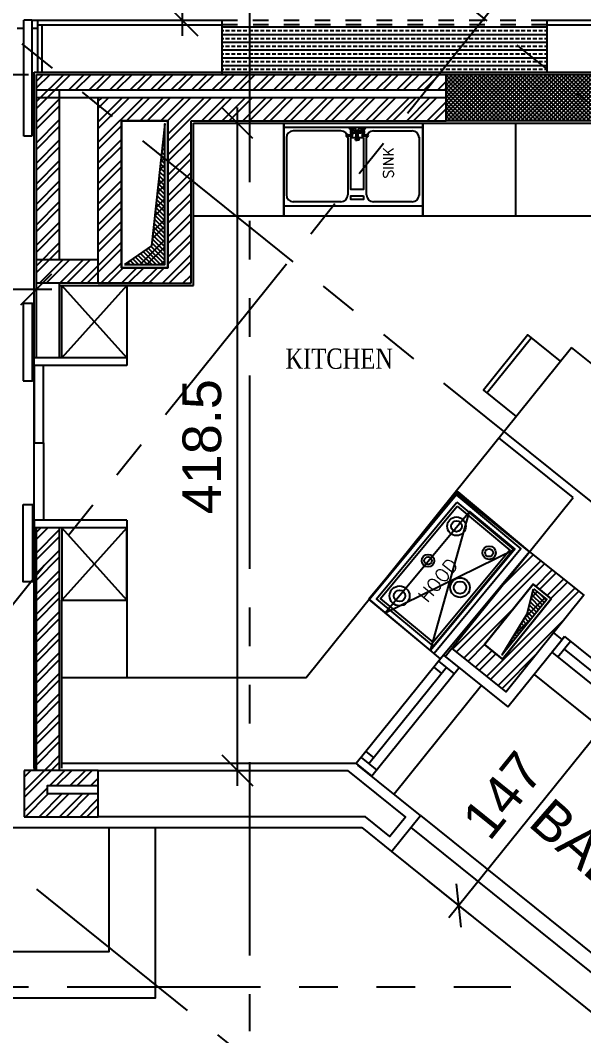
# Model space of a CAD drawing. Extents: x 453.8 to 514, y -2.6 to 70.8.
# Drawn here: x 475.16 to 478.81, y 41.68 to 48.25 of the extents above; entities that cross this region are included whole.
import ezdxf
from ezdxf.enums import TextEntityAlignment as Align

# ---------------------------------------------------------------- set-up
doc = ezdxf.new("R2010")
doc.units = 0
doc.header["$MEASUREMENT"] = 0
doc.header["$PDMODE"] = 35
doc.header["$PDSIZE"] = 0.3
for name, pattern in [('AXIS_100$0$A-AXIS$0$PHANTOM', [2.5, 1.25, -0.25, 0.25, -0.25, 0.25, -0.25]), ('DASHDOTX2', [50.8, 25.4, -12.7, 0, -12.7]), ('DASHED2', [0.375, 0.25, -0.125])]:
    doc.linetypes.add(name, pattern=pattern)
doc.layers.get('0').update_dxf_attribs({"linetype": 'CONTINUOUS'})
doc.layers.get('DEFPOINTS').update_dxf_attribs({"linetype": 'CONTINUOUS'})
for name, color, linetype in [('00 doors', 1, 'CONTINUOUS'), ('00 glass mirror water', 141, 'CONTINUOUS'), ('00 steel', 3, 'CONTINUOUS'), ('00 WALL', 255, 'CONTINUOUS'), ('A-ALU', 9, 'CONTINUOUS'), ('A-ANNO-IDTAG', 7, 'CONTINUOUS'), ('A-BALUST', 1, 'CONTINUOUS'), ('A-CONC', 6, 'CONTINUOUS'), ('a-dim', 3, 'CONTINUOUS'), ('A-DOORS', 1, 'CONTINUOUS'), ('A-FLOR-PFIX', 61, 'CONTINUOUS'), ('A-HATCH', 8, 'CONTINUOUS'), ('A-HATCH-WALL', 8, 'CONTINUOUS'), ('A-NOMENCLATURE', 3, 'CONTINUOUS'), ('A-PLASTER', 8, 'CONTINUOUS'), ('A-PROJECTION', 9, 'CONTINUOUS'), ('a-revetement', 1, 'CONTINUOUS'), ('a-shaft', 251, 'CONTINUOUS'), ('A-WALL', 4, 'CONTINUOUS'), ('AXIS_100$0$A-AXIS-100', 10, 'AXIS_100$0$A-AXIS$0$PHANTOM'), ('S-9-10TH$0$A-SHAFT 9-10TH', 8, 'CONTINUOUS'), ('S-9-10TH$0$A-STR 9-10TH', 2, 'CONTINUOUS'), ('TEXT', 8, 'CONTINUOUS')]:
    doc.layers.add(name, color=color, linetype=linetype)
doc.styles.add('A100-STEXT', font='ARIAL.TTF', dxfattribs={"height": 0.25})
doc.styles.add('BLOCK', font='ARIAL.TTF', dxfattribs={"width": 0.8, "height": 0.25})
doc.styles.add('ROMANS', font='romans')
doc.dimstyles.new('A100-DIM', dxfattribs={"dimtxt": 0.25, "dimasz": 0.2, "dimexe": 0.1, "dimexo": 0.3, "dimgap": 0.1, "dimtad": 1, "dimlfac": 100, "dimdsep": 46, "dimtxsty": 'A100-STEXT', "dimblk1": 'OBLIQUE', "dimblk2": 'OBLIQUE', "dimsah": 1, "dimcen": -0.05, "dimdle": 0.1, "dimclrd": 15, "dimclre": 15, "dimclrt": 256, "dimadec": 0, "dimazin": 0, "dimtfac": 0.28, "dimtix": 1, "dimtmove": 2, "dimatfit": 3, "dimldrblk": 'OBLIQUE', "dimfxl": 0, "dimtolj": 1, "dimarcsym": 0})
pattern_1 = [(45, (463.73762, 4e-15), (-0.06629126, 0.06629126), []), (45, (463.78181, 4e-15), (-0.06629126, 0.06629126), [])]

# ---------------------------------------------------------------- blocks, each defined once
blk = doc.blocks.new('A$C3405169C')
at = {"layer": 'A-ALU'}
for p, q in [((14.8628, 44.1644), (14.9443, 44.2657)), ((14.9018, 44.1331), (14.9833, 44.2344)), ((15.8327, 43.5513), (15.7512, 43.45)), ((15.8716, 43.52), (15.7902, 43.4187)), ((16.6785, 42.7042), (16.76, 42.8055)), ((16.7175, 42.6729), (16.799, 42.7742)), ((17.4422, 42.0901), (17.5237, 42.1914)), ((17.4812, 42.0587), (17.5626, 42.1601))]:
    blk.add_line(p, q, dxfattribs=at)
for points in [[(14.9443, 44.2657), (17.5626, 42.1601)], [(14.9425, 44.1837), (15.7919, 43.5006)], [(14.8628, 44.1644), (17.4812, 42.0587)], [(15.8309, 43.4693), (16.7193, 42.7549)], [(16.7582, 42.7236), (17.4829, 42.1407)]]:
    blk.add_lwpolyline(points, dxfattribs=at)
blk = doc.blocks.new('A$C59A015EB')
at = {"layer": 'A-ALU'}
for p, q in [((14.1608, 44.1451), (13.5968, 43.4438)), ((14.1608, 44.1451), (14.2621, 44.0637)), ((14.1801, 44.0654), (13.6787, 43.442)), ((14.2621, 44.0637), (13.6981, 43.3623)), ((14.0981, 44.0672), (14.1488, 44.0265)), ((14.1294, 44.1062), (14.2307, 44.0247)), ((13.6281, 43.4828), (13.7294, 43.4013)), ((13.6594, 43.5217), (13.7101, 43.481)), ((13.5968, 43.4438), (13.6981, 43.3623))]:
    blk.add_line(p, q, dxfattribs=at)
blk.add_blockref('A$C3405169C', (0, 0), dxfattribs=at)
blk = doc.blocks.new('_OBLIQUE')
at = {"color": 0, "linetype": 'ByBlock'}
blk.add_line((-0.5, -0.5), (0.5, 0.5), dxfattribs=at)
blk = doc.blocks.new('*D89')
at = {"layer": 'a-dim', "color": 15, "lineweight": -2}
for p, q in [((485.8642, 44.9311), (476.0571, 52.8179)), ((476.135, 52.7553), (476.0724, 52.6773)), ((485.7863, 44.9937), (485.7236, 44.9158))]:
    blk.add_line(p, q, dxfattribs=at)
at = {"layer": 'DEFPOINTS', "color": 0}
for p in [(476.3231, 52.9891), (476.135, 52.7553), (485.9743, 45.2275)]:
    blk.add_point(p, dxfattribs=at)
at = {"layer": 'a-dim', "color": 15, "lineweight": -2, "xscale": 0.2, "yscale": 0.2, "zscale": 0.2}
for p, rotation in [((476.135, 52.7553), 141.1937093712793), ((485.7863, 44.9937), 321.1937093712793)]:
    blk.add_blockref('_OBLIQUE', p, dxfattribs=dict(at, rotation=rotation))
at = {"layer": 'a-dim', "insert": (481.1034, 49.052), "char_height": 0.25, "attachment_point": 5, "rotation": 321.19371, "style": 'A100-STEXT'}
blk.add_mtext('\\A1;1238.5', dxfattribs=at)
blk = doc.blocks.new('*D90')
at = {"layer": 'a-dim', "color": 15, "lineweight": -2}
for p, q in [((476.2097, 52.585), (476.2097, 48.1493)), ((476.0231, 52.485), (476.1097, 52.485)), ((476.0231, 48.2493), (476.1097, 48.2493))]:
    blk.add_line(p, q, dxfattribs=at)
at = {"layer": 'DEFPOINTS', "color": 0}
for p in [(476.3231, 52.485), (476.2097, 48.2493), (476.3231, 48.2493)]:
    blk.add_point(p, dxfattribs=at)
at = {"layer": 'a-dim', "color": 15, "lineweight": -2, "xscale": 0.2, "yscale": 0.2, "zscale": 0.2}
for p, rotation in [((476.2097, 52.485), 90), ((476.2097, 48.2493), 270)]:
    blk.add_blockref('_OBLIQUE', p, dxfattribs=dict(at, rotation=rotation))
at = {"layer": 'a-dim', "insert": (475.982, 50.3672), "char_height": 0.25, "attachment_point": 5, "rotation": 90, "style": 'A100-STEXT'}
blk.add_mtext('\\A1;423.57', dxfattribs=at)
blk = doc.blocks.new('*D105')
at = {"layer": 'a-dim', "color": 15, "lineweight": -2}
for p, q in [((478.7183, 43.8323), (478.9959, 43.609)), ((477.9341, 42.4482), (478.9807, 43.7496)), ((477.7971, 42.6867), (478.0747, 42.4635))]:
    blk.add_line(p, q, dxfattribs=at)
at = {"layer": 'DEFPOINTS', "color": 0}
for p in [(478.4845, 44.0203), (478.918, 43.6717), (477.5633, 42.8747)]:
    blk.add_point(p, dxfattribs=at)
at = {"layer": 'a-dim', "color": 15, "lineweight": -2, "xscale": 0.2, "yscale": 0.2, "zscale": 0.2}
for p, rotation in [((478.918, 43.6717), 51.19370937218694), ((477.9967, 42.5261), 231.193709372187)]:
    blk.add_blockref('_OBLIQUE', p, dxfattribs=dict(at, rotation=rotation))
at = {"layer": 'a-dim', "insert": (478.2816, 43.2402), "char_height": 0.25, "attachment_point": 5, "rotation": 51.19371, "style": 'A100-STEXT'}
blk.add_mtext('\\A1;147', dxfattribs=at)
blk = doc.blocks.new('*D108')
at = {"layer": 'a-dim', "color": 15, "lineweight": -2}
for p, q in [((470.716, 46.5283), (470.716, 46.6102)), ((475.266, 46.5283), (475.266, 46.6102)), ((470.616, 46.5102), (475.366, 46.5102))]:
    blk.add_line(p, q, dxfattribs=at)
at = {"layer": 'DEFPOINTS', "color": 0}
for p in [(475.266, 46.5102), (470.716, 46.2283), (475.266, 46.2283)]:
    blk.add_point(p, dxfattribs=at)
at = {"layer": 'a-dim', "color": 15, "lineweight": -2, "xscale": 0.2, "yscale": 0.2, "zscale": 0.2, "rotation": 180}
blk.add_blockref('_OBLIQUE', (470.716, 46.5102), dxfattribs=at)
at = {"layer": 'a-dim', "color": 15, "lineweight": -2, "xscale": 0.2, "yscale": 0.2, "zscale": 0.2}
blk.add_blockref('_OBLIQUE', (475.266, 46.5102), dxfattribs=at)
at = {"layer": 'a-dim', "insert": (472.991, 46.7373), "char_height": 0.25, "attachment_point": 5, "style": 'A100-STEXT'}
blk.add_mtext('\\A1;455', dxfattribs=at)
blk = doc.blocks.new('*D109')
at = {"layer": 'a-dim', "color": 15, "lineweight": -2}
for p, q in [((476.5651, 47.685), (476.5651, 43.3)), ((476.581, 47.585), (476.6651, 47.585)), ((476.581, 43.4), (476.6651, 43.4))]:
    blk.add_line(p, q, dxfattribs=at)
at = {"layer": 'DEFPOINTS', "color": 0}
for p in [(476.281, 47.585), (476.281, 43.4), (476.5651, 43.4)]:
    blk.add_point(p, dxfattribs=at)
at = {"layer": 'a-dim', "color": 15, "lineweight": -2, "xscale": 0.2, "yscale": 0.2, "zscale": 0.2}
for p, rotation in [((476.5651, 47.585), 90), ((476.5651, 43.4), 270)]:
    blk.add_blockref('_OBLIQUE', p, dxfattribs=dict(at, rotation=rotation))
at = {"layer": 'a-dim', "insert": (476.3375, 45.4925), "char_height": 0.25, "attachment_point": 5, "rotation": 90, "style": 'A100-STEXT'}
blk.add_mtext('\\A1;418.5', dxfattribs=at)

msp = doc.modelspace()

# ---------------------------------------------------------------- hatches: boundary and pattern name
at = {"layer": '00 doors', "linetype": 'DASHDOTX2', "ltscale": 0.4}
h = msp.add_hatch(dxfattribs=at)
h.set_pattern_fill('BRASS', color=256, scale=0.2, style=0)
h.set_pattern_definition([(0, (133.36498, -116.692495), (0, 0.05), []), (0, (133.36498, -116.667495), (0, 0.05), [0.025, -0.0125])])
h.paths.add_polyline_path([(478.56728, 48.21932), (476.46612, 48.21932), (476.46612, 47.915), (478.56728, 47.915)])
at = {"layer": 'A-HATCH'}
h = msp.add_hatch(dxfattribs=at)
h.set_pattern_fill('ANSI37', color=256, scale=0.15, style=0)
h.set_pattern_definition([(45, (133.364982, -465.204038), (-0.01325825215, 0.01325825215), []), (135, (133.364982, -465.204038), (-0.01325825215, -0.01325825215), [])])
h.paths.add_polyline_path([(479.11599, 47.9), (477.91599, 47.9), (477.91599, 47.6), (479.11599, 47.6)])
at = {"layer": 'A-HATCH-WALL'}
h = msp.add_hatch(dxfattribs=at)
h.set_pattern_fill('ANSI32', color=256, scale=0.25, style=0)
h.set_pattern_definition(pattern_1)
h.paths.add_polyline_path([(477.91599, 47.8), (477.91599, 47.9), (475.26599, 47.9), (475.26599, 47.8)])
h.paths.add_polyline_path([(477.91599, 47.6), (477.91599, 47.75), (475.66599, 47.75), (475.66599, 46.55), (476.01599, 46.55), (476.26599, 46.55), (476.26599, 47.6)])
h.paths.add_polyline_path([(476.11599, 47.6), (475.81599, 47.6), (475.81599, 46.65), (476.11599, 46.65)], flags=17)
h.paths.add_polyline_path([(476.09599, 47.58), (476.09599, 46.67), (475.83599, 46.67), (476.01005, 46.79148)], flags=16)
h.paths.add_polyline_path([(475.66599, 46.55), (475.66599, 46.7), (475.26599, 46.7), (475.26599, 46.55)])
h.paths.add_polyline_path([(475.41599, 47.75), (475.26599, 47.75), (475.26599, 46.7), (475.41599, 46.7)])
h.paths.add_polyline_path([(475.26599, 47.8), (475.26599, 47.75), (475.41599, 47.75), (475.41599, 47.8)])
h = msp.add_hatch(dxfattribs=at)
h.set_pattern_fill('ANSI32', color=256, scale=0.25, style=0)
h.set_pattern_definition(pattern_1)
h.paths.add_polyline_path([(470.96599, 43.25), (469.50599, 43.25), (469.50599, 43.3), (470.96599, 43.3), (470.96599, 43.4), (469.35599, 43.4), (469.35599, 43.1), (470.96599, 43.1)])
h.paths.add_polyline_path([(475.41599, 44.96821), (475.26599, 44.96821), (475.26599, 43.4), (475.41599, 43.4)])
h = msp.add_hatch(dxfattribs=at)
h.set_pattern_fill('ANSI32', color=256, scale=0.25, style=0)
h.set_pattern_definition(pattern_1)
h.paths.add_polyline_path([(478.4553, 44.8137), (477.95395, 44.19028), (478.30462, 43.90827), (478.80597, 44.53169)])
h.paths.add_polyline_path([(478.47819, 44.6028), (478.59508, 44.5088), (478.28173, 44.11917), (478.16484, 44.21317)], flags=16)
h.paths.add_polyline_path([(478.48124, 44.57468), (478.56696, 44.50575), (478.27868, 44.14729), (478.44037, 44.41156)], flags=0)
h = msp.add_hatch(dxfattribs=at)
h.set_pattern_fill('ANSI32', color=256, scale=0.25, style=0)
h.set_pattern_definition([(45, (463.73762, -5e-11), (-0.06629126, 0.06629126), []), (45, (463.78181, -5e-11), (-0.06629126, 0.06629126), [])])
h.paths.add_polyline_path([(475.66599, 43.4), (475.18599, 43.4), (475.18599, 43.1), (475.66599, 43.1), (475.66599, 43.25), (475.33599, 43.25), (475.33599, 43.3), (475.66599, 43.3)])
at = {"layer": 'a-shaft'}
h = msp.add_hatch(dxfattribs=at)
h.set_pattern_fill('_USER,_O', color=256, scale=0.02, angle=315, pattern_type=0)
h.set_pattern_definition([(315, (-337912.809112, -23743.867081), (0.0141421356237, 0.0141421356237), [])])
h.paths.add_polyline_path([(475.83599, 46.67), (476.09599, 46.67), (476.09599, 47.58), (476.01005, 46.79148)])
h = msp.add_hatch(dxfattribs=at)
h.set_pattern_fill('_USER,_O', color=256, scale=0.02, angle=315, pattern_type=0)
h.set_pattern_definition([(315, (-337912.809112, -23743.371716), (0.0141421356237, 0.0141421356237), [])])
h.paths.add_polyline_path([(478.44037, 44.41156), (478.27868, 44.14729), (478.56696, 44.50575), (478.48124, 44.57468)])

# ---------------------------------------------------------------- linework, layer by layer
at = {"layer": '00 glass mirror water', "linetype": 'DASHDOTX2', "ltscale": 0.4}
for p, q in [((475.18531, 47.49932), (475.18531, 48.24932)), ((475.23531, 48.24932), (475.18531, 48.24932)), ((475.23531, 48.24932), (475.23531, 47.49932)), ((475.23531, 47.49932), (475.18531, 47.49932))]:
    msp.add_line(p, q, dxfattribs=at)
at = {"layer": '00 steel', "ltscale": 0.4}
for p, q in [((475.14246, 48.19932), (475.18531, 48.19932)), ((475.23531, 48.24932), (475.27422, 48.24932)), ((475.23531, 48.19932), (475.27422, 48.19932))]:
    msp.add_line(p, q, dxfattribs=at)
at = {"layer": '00 WALL'}
msp.add_lwpolyline([(478.59508, 44.5088), (478.47819, 44.6028), (478.16484, 44.21317), (478.28173, 44.11917)], close=True, dxfattribs=at)
at = {"layer": 'A-ALU'}
for p, q in [((477.89839, 44.14513), (477.9997, 44.06366)), ((477.9997, 44.06366), (477.43568, 43.36232)), ((477.83572, 44.06721), (477.88638, 44.02647)), ((477.86706, 44.10617), (477.96836, 44.0247)), ((478.14386, 43.94773), (477.57984, 43.24638))]:
    msp.add_line(p, q, dxfattribs=at)
msp.add_lwpolyline([(478.48451, 44.02026), (481.10285, 41.91458)], dxfattribs=at)
at = {"layer": 'A-BALUST'}
for points in [[(477.75128, 43.10851), (480.36963, 41.00284)], [(477.68861, 43.03059), (480.30696, 40.92491)]]:
    msp.add_lwpolyline(points, dxfattribs=at)
at = {"layer": 'A-CONC'}
msp.add_lwpolyline([(479.11599, 47.6), (477.91599, 47.6), (477.91599, 47.9), (479.11599, 47.9)], close=True, dxfattribs=at)
at = {"layer": 'A-DOORS'}
for p, q in [((475.85099, 46.06821), (475.25099, 46.06821)), ((475.25099, 46.01821), (475.25099, 46.06821)), ((475.85099, 46.06821), (475.85099, 46.01821)), ((475.85099, 46.01821), (475.25099, 46.01821)), ((475.25099, 45.01821), (475.25099, 44.96821))]:
    msp.add_line(p, q, dxfattribs=at)
for points in [[(475.18099, 45.91821), (475.24099, 45.91821), (475.24099, 46.41821), (475.18099, 46.41821)], [(475.25099, 45.51821), (475.31099, 45.51821), (475.31099, 46.01821), (475.25099, 46.01821)], [(475.25099, 45.51821), (475.31099, 45.51821), (475.31099, 45.01821), (475.25099, 45.01821)], [(475.18099, 45.11821), (475.24099, 45.11821), (475.24099, 44.61821), (475.18099, 44.61821)]]:
    msp.add_lwpolyline(points, close=True, dxfattribs=at)
at = {"layer": 'A-FLOR-PFIX'}
for p, q in [((476.86599, 46.985), (476.86599, 47.585)), ((476.86599, 47.585), (476.86599, 46.985)), ((476.86599, 47.585), (476.86599, 46.985)), ((476.86599, 47.585), (476.86599, 46.985)), ((477.23575, 47.53494), (476.92706, 47.53494)), ((477.23575, 47.53494), (476.92706, 47.53494)), ((477.28825, 47.5534), (477.28825, 47.558)), ((477.28825, 47.5534), (477.32039, 47.5534)), ((477.29652, 47.53504), (477.31213, 47.53504)), ((477.29652, 47.53504), (477.29652, 47.52127)), ((477.29735, 47.54422), (477.3113, 47.54422)), ((477.29744, 47.54422), (477.29744, 47.53504)), ((477.29744, 47.53642), (477.31121, 47.53642)), ((477.31121, 47.54422), (477.31121, 47.53504)), ((477.31213, 47.53504), (477.31213, 47.53212)), ((477.32039, 47.5534), (477.32039, 47.558)), ((477.32631, 47.53469), (477.32631, 47.52162)), ((477.3286, 47.53487), (477.3286, 47.52144)), ((477.33417, 47.53734), (477.34105, 47.53734)), ((477.33417, 47.53504), (477.34105, 47.53504)), ((477.34794, 47.53734), (477.34105, 47.53734)), ((477.35351, 47.53487), (477.35351, 47.52144)), ((477.3558, 47.53469), (477.3558, 47.52162)), ((477.36172, 47.5534), (477.36172, 47.558)), ((477.39386, 47.5534), (477.36172, 47.5534)), ((477.36998, 47.53504), (477.36998, 47.53205)), ((477.38559, 47.53504), (477.36998, 47.53504)), ((477.38476, 47.54422), (477.37081, 47.54422)), ((477.3709, 47.54422), (477.3709, 47.53504)), ((477.38467, 47.53642), (477.3709, 47.53642)), ((477.38467, 47.54422), (477.38467, 47.53504)), ((477.38559, 47.53504), (477.38559, 47.52127)), ((477.39386, 47.5534), (477.39386, 47.558)), ((477.76599, 46.985), (477.76599, 47.585)), ((477.76599, 47.585), (477.76599, 46.985)), ((477.76599, 47.585), (477.76599, 46.985)), ((478.36599, 46.985), (478.36599, 47.585)), ((478.36599, 46.985), (478.36599, 47.585)), ((476.88274, 47.49272), (476.88274, 47.12032)), ((477.29652, 47.52127), (477.31213, 47.52127)), ((477.29652, 47.52127), (477.29973, 47.50979)), ((477.2969, 47.51989), (477.31174, 47.51989)), ((477.29973, 47.50979), (477.30892, 47.50979)), ((477.31213, 47.52127), (477.30892, 47.50979)), ((477.31213, 47.52419), (477.31213, 47.52127)), ((477.32944, 47.47535), (477.32944, 47.47765)), ((477.32944, 47.47765), (477.34105, 47.47765)), ((477.32944, 47.47535), (477.34105, 47.47535)), ((477.33417, 47.49831), (477.33417, 47.52119)), ((477.33417, 47.49831), (477.34794, 47.49831)), ((477.35267, 47.47765), (477.34105, 47.47765)), ((477.35267, 47.47535), (477.34105, 47.47535)), ((477.34794, 47.49831), (477.34794, 47.52119)), ((477.35267, 47.47535), (477.35267, 47.47765)), ((477.36998, 47.52426), (477.36998, 47.52127)), ((477.36998, 47.52127), (477.37319, 47.50979)), ((477.38559, 47.52127), (477.36998, 47.52127)), ((477.38521, 47.51989), (477.37037, 47.51989)), ((477.38238, 47.50979), (477.37319, 47.50979)), ((477.38559, 47.52127), (477.38238, 47.50979)), ((477.74085, 47.49482), (477.74085, 47.11613)), ((477.23575, 47.076), (476.92706, 47.076)), ((476.28099, 46.985), (480.4344, 46.985)), ((475.85099, 46.06821), (475.43099, 46.535)), ((475.85099, 46.535), (475.43099, 46.06821)), ((479.20733, 45.74882), (478.72808, 46.13423)), ((479.558, 45.46681), (478.72808, 46.13423)), ((478.73731, 45.16437), (478.25806, 45.54978)), ((478.4553, 44.8137), (477.97605, 45.19911)), ((477.99399, 45.19735), (478.45522, 44.8136)), ((478.4553, 44.8137), (478.73731, 45.16437)), ((477.81584, 44.1748), (478.06681, 45.07378)), ((475.85099, 45.01821), (475.25099, 45.01821)), ((475.85099, 44.96821), (475.25099, 44.96821)), ((475.85099, 44.96821), (475.43099, 44.50142)), ((475.85099, 44.50142), (475.43099, 44.96821)), ((475.85099, 45.01821), (475.85099, 44.96821)), ((475.85099, 44.96821), (475.85099, 44)), ((477.52215, 44.41916), (478.3605, 44.82942)), ((475.85099, 44.45523), (475.85099, 44))]:
    msp.add_line(p, q, dxfattribs=at)
for points in [[(477.76599, 47.558), (477.76599, 47.04666), (476.86599, 47.04666), (476.86599, 47.558)], [(477.3817, 47.49093), (477.3817, 47.15565), (477.30041, 47.15565), (477.30041, 47.49093)], [(477.3817, 47.11344), (477.3817, 47.09013), (477.29948, 47.09013), (477.29948, 47.11344)], [(475.85099, 46.06821), (475.43099, 46.06821), (475.43099, 46.535), (475.85099, 46.535)], [(477.41523, 44.50811), (477.99086, 45.19996), (478.45522, 44.8136), (477.87959, 44.12176)], [(477.98018, 45.18076), (478.40016, 44.83133), (477.83834, 44.15608), (477.41836, 44.50551)], [(477.98018, 45.18076), (478.40016, 44.83133), (477.83834, 44.15608), (477.41836, 44.50551)], [(477.98018, 45.18076), (478.40016, 44.83133), (477.83834, 44.15608), (477.41836, 44.50551)], [(477.98453, 45.13333), (478.35273, 44.82698), (477.83399, 44.20351), (477.46579, 44.50986)], [(477.98683, 45.10824), (478.32764, 44.82468), (477.83169, 44.2286), (477.49088, 44.51216)], [(477.81584, 44.1748), (477.52215, 44.41916), (478.06681, 45.07378), (478.3605, 44.82942)], [(475.85099, 44.96821), (475.43099, 44.96821), (475.43099, 44.50142), (475.85099, 44.50142)]]:
    msp.add_lwpolyline(points, close=True, dxfattribs=at)
for points in [[(477.44586, 47.53494), (477.69654, 47.53494)], [(477.28006, 47.49272), (477.28006, 47.12032)], [(477.40154, 47.12032), (477.40154, 47.49063)], [(477.74085, 47.49063), (477.74085, 47.12032)], [(477.69654, 47.076), (477.44586, 47.076)], [(478.65616, 46.0448), (478.4446, 46.21494), (478.15817, 45.85878), (478.36973, 45.68864)], [(478.46797, 46.19614), (478.46797, 46.19614), (478.18154, 45.83997), (478.18154, 45.83997)], [(475.43099, 44), (477.01172, 44), (478.72808, 46.13423)]]:
    msp.add_lwpolyline(points, dxfattribs=at)
for centre, radius in [((477.98327, 44.97801), 0.06028), ((477.98327, 44.97801), 0.03481), ((478.19393, 44.80722), 0.0433), ((478.19393, 44.80722), 0.0433), ((477.79909, 44.75548), 0.0404), ((477.79909, 44.75548), 0.02413), ((478.19393, 44.80722), 0.02547), ((478.19393, 44.80722), 0.02547), ((478.006, 44.5819), 0.06335), ((478.006, 44.5819), 0.06335), ((477.61504, 44.52805), 0.0644), ((478.006, 44.5819), 0.04025), ((478.006, 44.5819), 0.04025), ((477.61504, 44.52805), 0.03695)]:
    msp.add_circle(centre, radius, dxfattribs=at)
for centre, start, end in [((476.92749, 47.4902), 90.543858, 179.456142), ((477.23532, 47.4902), 0.543858, 89.456142), ((477.44628, 47.4902), 90.543858, 179.456142), ((477.69611, 47.4902), 0.543858, 89.456142), ((476.92749, 47.12074), 180.543858, 269.456142), ((477.23532, 47.12074), 270.543858, 359.456142), ((477.44628, 47.12074), 180.543858, 269.456142), ((477.69611, 47.12074), 270.543858, 359.456142)]:
    msp.add_arc(centre, 0.04474, start, end, dxfattribs=at)
for centre, major_axis, start_param, end_param in [((477.3047, 47.56067), (-0.01271, 0.01271), 1.2012353, 1.9403574), ((477.31566, 47.52815), (0.00372, 0.00372), 1.3280036, 3.3843853), ((477.30274, 47.56187), (0.01384, 0.01384), 4.3743111, 5.0504669), ((477.33635, 47.42359), (-0.07888, 0.07888), -0.8275772, -0.5739895), ((477.31272, 47.53987), (0.01441, 0.01441), 5.4465478, 6.5946407), ((477.33425, 47.53855), (0.000859, 0.000859), 2.1260276, 3.8606245), ((477.34105, 47.52815), (0.00487, 0.00487), 0.7853982, 3.9269908), ((477.34576, 47.42359), (0.07888, 0.07888), 0.5739895, 0.8275772), ((477.34105, 47.52815), (-0.00487, 0.00487), 2.3561945, 5.4977871), ((477.34786, 47.53855), (0.000859, 0.000859), 3.9933572, 5.727954), ((477.36939, 47.53987), (-0.01441, 0.01441), -0.3114554, 0.8366375), ((477.37974, 47.56225), (-0.0142, 0.0142), 1.2414684, 1.9001242), ((477.36645, 47.52815), (-0.00372, 0.00372), 2.8988, 4.9551817), ((477.37942, 47.55866), (0.01086, 0.01086), 4.2760333, 5.1487447), ((477.27602, 47.5044), (0.00489, 0.00489), 0.3007052, 2.344817), ((477.27602, 47.50455), (-0.00489, 0.00489), 0.7967756, 2.8408874), ((477.29898, 47.58335), (0.05336, 0.05336), 3.6623841, 3.9571104), ((477.29898, 47.4256), (0.05336, 0.05336), 0.7552786, 1.0500049), ((477.30432, 47.50446), (0.00325, 0.00325), 3.9269908, 10.2101761), ((477.33635, 47.63271), (0.07888, 0.07888), 3.7155822, 3.9691699), ((477.29226, 47.49703), (0.02965, 0.02965), 5.0172374, 5.5283112), ((477.34576, 47.63271), (-0.07888, 0.07888), 2.3140154, 2.5676031), ((477.38985, 47.49703), (-0.02965, 0.02965), 0.7548741, 1.265948), ((477.37779, 47.50446), (0.00325, 0.00325), 3.9269908, 10.2101761), ((477.38313, 47.58335), (-0.05336, 0.05336), 2.3260749, 2.6208012), ((477.38313, 47.4256), (-0.05336, 0.05336), -1.0500049, -0.7552786), ((477.40609, 47.5044), (-0.00489, 0.00489), 3.9383683, 5.9824801), ((477.40609, 47.50455), (0.00489, 0.00489), 3.4422979, 5.4864097)]:
    msp.add_ellipse(centre, major_axis=major_axis, ratio=1, start_param=start_param, end_param=end_param, dxfattribs=at)
at = {"layer": 'A-PLASTER'}
for p, q in [((475.25099, 47.915), (479.88863, 47.915)), ((475.25099, 46.06821), (475.25099, 47.915)), ((476.28099, 46.535), (476.28099, 47.585)), ((476.28099, 47.585), (480.01175, 47.585)), ((475.41599, 46.535), (476.28099, 46.535)), ((475.25099, 44.96821), (475.25099, 43.4)), ((475.43099, 43.415), (475.43099, 44.50142)), ((478.68192, 44.26573), (478.66625, 44.24625))]:
    msp.add_line(p, q, dxfattribs=at)
at = {"layer": 'A-PROJECTION'}
for points in [[(463.74599, 43.03), (463.74599, 41.93), (476.03599, 41.93), (476.03599, 43.03)], [(464.04599, 43.03), (464.04599, 42.23), (475.73599, 42.23), (475.73599, 43.03)], [(477.56327, 42.87473), (480.18162, 40.76906)]]:
    msp.add_lwpolyline(points, dxfattribs=at)
at = {"layer": 'a-revetement'}
for p, q in [((478.3153, 43.80986), (478.66625, 44.24625)), ((478.66625, 44.24625), (478.6117, 44.29011)), ((477.91008, 44.13573), (477.95395, 44.19028)), ((477.91008, 44.13573), (478.3153, 43.80986)), ((477.33437, 43.44379), (475.43099, 43.44379)), ((477.75128, 43.10851), (477.34606, 43.43439)), ((477.56327, 42.87473), (477.75128, 43.10851)), ((475.11599, 43.03), (475.59599, 43.03)), ((475.59599, 43.03), (477.3702, 43.03)), ((477.3702, 43.03), (477.56327, 42.87473))]:
    msp.add_line(p, q, dxfattribs=at)
at = {"layer": 'a-shaft'}
for points in [[(475.83599, 46.67), (476.09599, 46.67), (476.09599, 47.58), (476.01005, 46.79148), (475.83599, 46.67)], [(478.48124, 44.57468), (478.56696, 44.50575), (478.27868, 44.14729), (478.44037, 44.41156), (478.48124, 44.57468)]]:
    msp.add_lwpolyline(points, dxfattribs=at)
at = {"layer": 'A-WALL'}
for p, q in [((475.26599, 47.9), (477.91599, 47.9)), ((475.26599, 46.55), (475.26599, 47.9)), ((475.26599, 47.8), (477.91599, 47.8)), ((475.41599, 46.7), (475.41599, 47.8)), ((475.26599, 47.75), (477.91599, 47.75)), ((475.66599, 46.55), (475.66599, 47.75)), ((476.26599, 46.55), (476.26599, 47.6)), ((476.26599, 47.6), (477.91599, 47.6)), ((475.66599, 46.7), (475.26599, 46.7)), ((476.01599, 46.55), (475.26599, 46.55)), ((475.26599, 46.06821), (475.26599, 46.55)), ((475.41599, 46.06821), (475.41599, 46.55)), ((475.66599, 46.55), (476.26599, 46.55)), ((475.26599, 43.4), (475.26599, 44.96821)), ((475.41599, 43.4), (475.41599, 44.96821)), ((475.66599, 43.4), (475.18599, 43.4)), ((475.18599, 43.4), (475.18599, 43.1)), ((475.18599, 43.1), (475.66599, 43.1))]:
    msp.add_line(p, q, dxfattribs=at)
for points in [[(475.66599, 47.75), (477.91599, 47.75)], [(475.81599, 47.6), (475.81599, 46.65), (476.11599, 46.65), (476.11599, 47.6), (475.81599, 47.6)], [(475.66599, 43.3), (475.33599, 43.3), (475.33599, 43.25), (475.66599, 43.25)], [(475.66599, 43.3), (475.33599, 43.3), (475.33599, 43.25), (475.66599, 43.25)]]:
    msp.add_lwpolyline(points, dxfattribs=at)
for points in [[(478.4553, 44.8137), (478.80597, 44.53169), (478.30462, 43.90827), (477.95395, 44.19028), (478.4553, 44.8137)], [(478.47819, 44.6028), (478.59508, 44.5088), (478.28173, 44.11917), (478.16484, 44.21317)]]:
    msp.add_lwpolyline(points, close=True, dxfattribs=at)
at = {"layer": 'AXIS_100$0$A-AXIS-100'}
for p, q in [((471.39977, 39.85624), (492.85117, 66.5304)), ((476.64381, 63.4533), (476.64381, 41.71458)), ((499.61097, 31.01193), (463.82167, 59.79374)), ((498.35759, 29.45339), (462.56829, 58.2352)), ((495.7255, 26.18046), (459.93619, 54.96227)), ((460.46544, 47.9), (478.33402, 47.9)), ((460.46544, 42), (478.33402, 42))]:
    msp.add_line(p, q, dxfattribs=at)
at = {"layer": 'S-9-10TH$0$A-SHAFT 9-10TH'}
for points in [[(475.81599, 46.65), (476.11599, 46.65), (476.11599, 47.6), (475.81599, 47.6)], [(475.81599, 47.6), (476.11599, 47.6), (476.11599, 46.65), (475.81599, 46.65)], [(475.81599, 46.65), (476.11599, 46.65), (476.11599, 47.6), (475.81599, 47.6)], [(475.81599, 47.6), (476.11599, 47.6), (476.11599, 46.65), (475.81599, 46.65)], [(478.47819, 44.6028), (478.59508, 44.5088), (478.28173, 44.11917), (478.16484, 44.21317)], [(478.47819, 44.6028), (478.59508, 44.5088), (478.28173, 44.11917), (478.16484, 44.21317)]]:
    msp.add_lwpolyline(points, close=True, dxfattribs=at)
at = {"layer": 'S-9-10TH$0$A-STR 9-10TH'}
for p, q in [((475.27422, 47.915), (475.27422, 48.24932)), ((475.27422, 48.24932), (476.46612, 48.24932)), ((475.27422, 47.915), (475.27422, 48.24932)), ((475.27422, 48.21932), (476.46612, 48.21932)), ((475.30422, 47.915), (475.30422, 48.21932)), ((475.30422, 47.915), (475.30422, 48.21932)), ((476.46612, 48.24932), (476.46612, 47.89932)), ((478.56728, 48.24932), (479.90918, 48.24932)), ((478.56728, 48.24932), (478.56728, 47.915)), ((478.56728, 48.21932), (479.99331, 48.21932)), ((478.19001, 45.03426), (478.45522, 44.8136))]:
    msp.add_line(p, q, dxfattribs=at)
at = {"layer": 'S-9-10TH$0$A-STR 9-10TH', "linetype": 'DASHED2', "ltscale": 0.3}
for p, q in [((476.46612, 48.24932), (478.56728, 48.24932)), ((478.56728, 48.21932), (476.46612, 48.21932))]:
    msp.add_line(p, q, dxfattribs=at)
at = {"layer": 'S-9-10TH$0$A-STR 9-10TH'}
for points in [[(479.11599, 47.6), (477.91599, 47.6), (477.91599, 47.9), (479.11599, 47.9)], [(475.66599, 43.4), (477.27713, 43.4), (477.65286, 43.09783), (477.55259, 42.97315), (477.39486, 43.1), (475.66599, 43.1)]]:
    msp.add_lwpolyline(points, close=True, dxfattribs=at)
at = {"layer": 'TEXT', "ltscale": 0.4}
for p, q in [((475.25099, 43.415), (475.25099, 47.915)), ((475.25099, 47.915), (479.88863, 47.915))]:
    msp.add_line(p, q, dxfattribs=at)

# ---------------------------------------------------------------- block references
at = {"layer": 'A-ALU'}
msp.add_blockref('A$C59A015EB', (463.73762, 0), dxfattribs=at)

# ---------------------------------------------------------------- texts
at = {"layer": 'A-ANNO-IDTAG', "color": 7, "insert": (476.8768, 46.12748), "char_height": 0.13125, "width": 2.8214401, "attachment_point": 1, "style": 'BLOCK'}
msp.add_mtext('{\\fTimes New Roman|b0|i0|c0|p18;KITCHEN}', dxfattribs=at)
at = {"layer": 'A-FLOR-PFIX', "style": 'ROMANS'}
msp.add_text('SINK', height=0.066958, rotation=90, dxfattribs=at).set_placement((477.57533, 47.22634))
at = {"layer": 'A-FLOR-PFIX', "style": 'ROMANS', "text_generation_flag": 4}
msp.add_text('HOOD', height=0.086108, rotation=50.238868, dxfattribs=at).set_placement((477.72803, 44.53285))
at = {"layer": 'A-NOMENCLATURE', "style": 'A100-STEXT'}
msp.add_text('BALCONY', height=0.25, rotation=318.913562, dxfattribs=at).set_placement((479.14939, 42.59354), align=Align.MIDDLE)

# ---------------------------------------------------------------- dimensions: what is measured, and where the dimension line sits
at = {"layer": 'a-dim'}
for p1, p2, distance, picture, middle in [((485.97431, 45.2275), (476.32306, 52.98905), 0.3, '*D89', (481.10339, 49.05196)), ((476.32306, 52.485), (476.32306, 48.24932), -0.11338, '*D90', (475.98195, 50.36716)), ((476.28099, 47.585), (476.28099, 43.4), 0.28414, '*D109', (476.33749, 45.4925)), ((470.71599, 46.22827), (475.26599, 46.22827), 0.28191, '*D108', (472.99099, 46.73732)), ((477.56327, 42.87473), (478.48451, 44.02026), -0.55626, '*D105', (478.28163, 43.24022))]:
    dim = msp.add_aligned_dim(p1=p1, p2=p2, distance=distance, dimstyle='A100-DIM', dxfattribs=at)
    dim.commit()
    dim.dimension.update_dxf_attribs({"geometry": picture, "text_midpoint": middle})

doc.saveas('drawing.dxf')
